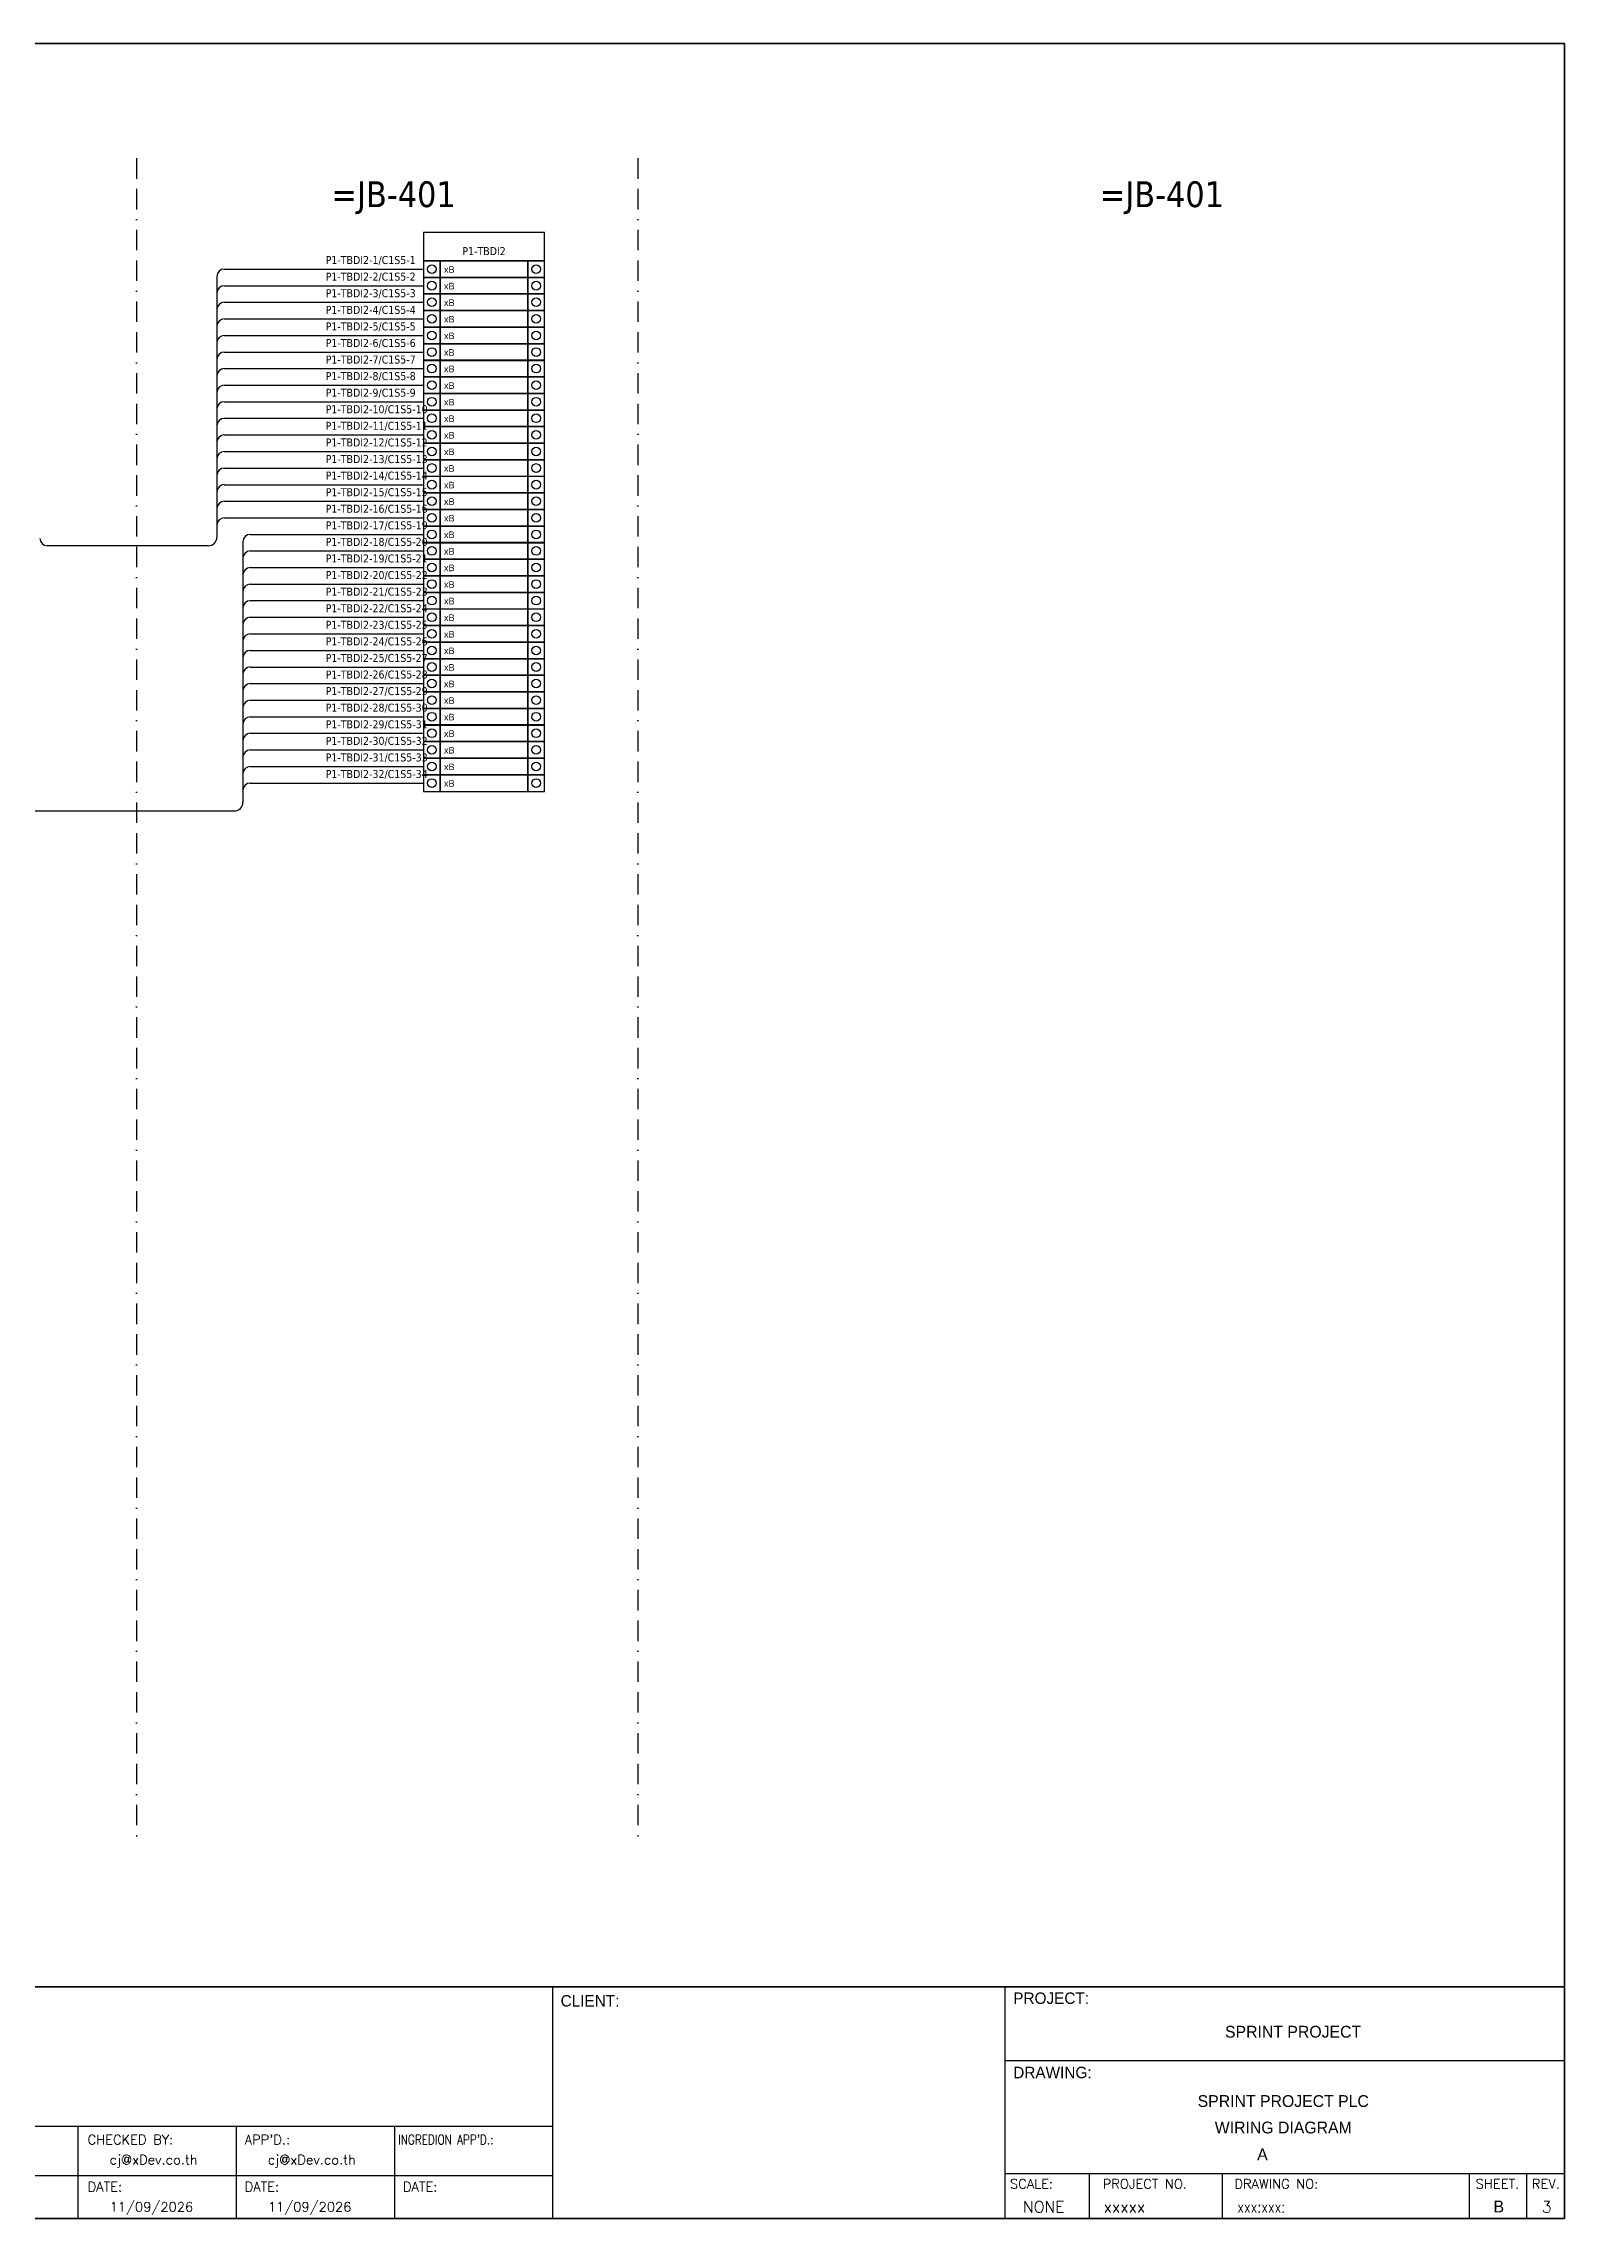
# Model space of a CAD drawing. Header units: millimetres. Extents: x 0 to 54213, y -3004 to 2820.
# Drawn here: x 22969 to 24860, y 0 to 2704 of the extents above; entities that cross this region are included whole.
import ezdxf
from ezdxf.enums import TextEntityAlignment as Align

# ---------------------------------------------------------------- set-up
doc = ezdxf.new("R2010")
doc.units = ezdxf.units.MM
doc.linetypes.add('BORDERX2', pattern=[88.9, 25.4, -12.7, 25.4, -12.7, 0, -12.7])
for name, color, linetype in [('GT_1', 9, 'Continuous'), ('HELPPOINT', 7, 'Continuous'), ('MEMBER', 7, 'Continuous'), ('x01001-FrameArea', 2, 'BORDERX2')]:
    doc.layers.add(name, color=color, linetype=linetype)
doc.layers.add('IE-WIRE', color=7, linetype='Continuous', lineweight=25)
doc.styles.add('HTX11', font='O8111901')
doc.styles.add('ROMANS', font='romans.shx', dxfattribs={"width": 0.85, "height": 25})
doc.styles.get("Standard").update_dxf_attribs({"font": 'arial.ttf'})
doc.styles.add('Tahoma', font='')
doc.styles.get('Tahoma').set_extended_font_data('Tahoma')

# ---------------------------------------------------------------- blocks, each defined once
blk = doc.blocks.new('xTermSingleLayer4')
at = {"color": 7, "ltscale": 25.4}
for points in [[(0, -537), (537, -537), (537, 0), (0, 0)], [(537, -537), (3378, -537), (3378, 0), (537, 0)], [(3378, -537), (3915, -537), (3915, 0), (3378, 0)]]:
    blk.add_lwpolyline(points, close=True, dxfattribs=at)
for centre in [(268, -268), (3647, -268)]:
    blk.add_circle(centre, 141, dxfattribs=at)
blk.add_attdef('TERMINAL_B', (661, -387), '', height=212)

msp = doc.modelspace()

# ---------------------------------------------------------------- linework, layer by layer
at = {"color": 4}
for p, q in [((24268.8, 56.1), (24268.8, 0)), ((24434.1, 56.1), (24434.1, 0))]:
    msp.add_line(p, q, dxfattribs=at)
at = {"color": 4, "ltscale": 0.5}
for p, q in [((24741.2, 56.1), (24741.2, 0)), ((24741.2, 56.1), (24741.2, 0)), ((24812.4, 56.1), (24812.4, 0)), ((24812.4, 56.1), (24812.4, 0))]:
    msp.add_line(p, q, dxfattribs=at)
at = {"color": 4, "ltscale": 25.4}
msp.add_lwpolyline([(23441.4, 2434), (23591.7, 2434), (23591.7, 2469.2), (23441.4, 2469.2)], close=True, dxfattribs=at)
at = {"layer": 'GT_1', "color": 4}
for p, q in [((23602.3, 0), (23602.3, 288.2)), ((24164.6, 0), (24164.6, 288.2)), ((24164.6, 0), (24164.6, 288.2)), ((24164.6, 0), (24164.6, 288.2)), ((23602.3, 114.3), (22815.3, 114.3)), ((23012.1, 0), (23012.1, 114.3)), ((23208.8, 0), (23208.8, 114.3)), ((23405.6, 0), (23405.6, 114.3)), ((24164.6, 56.1), (24859.8, 56.1)), ((23602.3, 52.9), (22815.3, 52.9))]:
    msp.add_line(p, q, dxfattribs=at)
at = {"layer": 'HELPPOINT', "color": 4, "lineweight": 35}
for p, q in [((20966.5, 2704.2), (24859.8, 2704.2)), ((20966.5, 2704.2), (24859.8, 2704.2)), ((24859.8, 2704.2), (24859.8, 0)), ((24859.8, 2704.2), (24859.8, 0)), ((24859.8, 0), (20966.5, 0)), ((24859.8, 0), (20966.5, 0))]:
    msp.add_line(p, q, dxfattribs=at)
at = {"layer": 'HELPPOINT', "color": 4}
for p, q in [((24164.6, 196.6), (24859.8, 196.6)), ((24164.6, 196.6), (24859.8, 196.6)), ((24164.6, 56.1), (24859.8, 56.1))]:
    msp.add_line(p, q, dxfattribs=at)
at = {"layer": 'IE-WIRE', "color": 4, "ltscale": 25.4}
for p, q in [((23184.5, 2414.6), (23184.5, 2090.6)), ((23193.7, 2423.7), (23441.4, 2423.7)), ((23193.7, 2423.7), (23441.4, 2423.7)), ((23193.7, 2403.1), (23441.4, 2403.1)), ((23193.7, 2403.1), (23441.4, 2403.1)), ((23193.7, 2382.5), (23441.4, 2382.5)), ((23193.7, 2382.5), (23441.4, 2382.5)), ((23193.7, 2361.9), (23441.4, 2361.9)), ((23193.7, 2361.9), (23441.4, 2361.9)), ((23193.7, 2341.2), (23441.4, 2341.2)), ((23193.7, 2341.2), (23441.4, 2341.2)), ((23193.7, 2320.6), (23441.4, 2320.6)), ((23193.7, 2320.6), (23441.4, 2320.6)), ((23193.7, 2300), (23441.4, 2300)), ((23193.7, 2300), (23441.4, 2300)), ((23193.7, 2279.4), (23441.4, 2279.4)), ((23193.7, 2279.4), (23441.4, 2279.4)), ((23193.7, 2258.8), (23441.4, 2258.8)), ((23193.7, 2258.8), (23441.4, 2258.8)), ((23193.7, 2238.2), (23441.4, 2238.2)), ((23193.7, 2238.2), (23441.4, 2238.2)), ((23193.7, 2217.6), (23441.4, 2217.6)), ((23193.7, 2217.6), (23441.4, 2217.6)), ((23193.7, 2197), (23441.4, 2197)), ((23193.7, 2197), (23441.4, 2197)), ((23193.7, 2176.3), (23441.4, 2176.3)), ((23193.7, 2176.3), (23441.4, 2176.3)), ((23193.7, 2155.7), (23441.4, 2155.7)), ((23193.7, 2155.7), (23441.4, 2155.7)), ((23193.7, 2135.1), (23441.4, 2135.1)), ((23193.7, 2135.1), (23441.4, 2135.1)), ((23193.7, 2114.5), (23441.4, 2114.5)), ((23193.7, 2114.5), (23441.4, 2114.5)), ((23216.9, 2084.8), (23216.9, 1760.8)), ((23226, 2093.9), (23441.4, 2093.9)), ((23226, 2093.9), (23441.4, 2093.9)), ((23226, 2073.3), (23441.4, 2073.3)), ((23226, 2073.3), (23441.4, 2073.3)), ((23226, 2052.7), (23441.4, 2052.7)), ((23226, 2052.7), (23441.4, 2052.7)), ((23226, 2032.1), (23441.4, 2032.1)), ((23226, 2032.1), (23441.4, 2032.1)), ((23226, 2011.5), (23441.4, 2011.5)), ((23226, 2011.5), (23441.4, 2011.5)), ((23226, 1990.8), (23441.4, 1990.8)), ((23226, 1990.8), (23441.4, 1990.8)), ((23226, 1970.2), (23441.4, 1970.2)), ((23226, 1970.2), (23441.4, 1970.2)), ((23226, 1949.6), (23441.4, 1949.6)), ((23226, 1949.6), (23441.4, 1949.6)), ((23226, 1929), (23441.4, 1929)), ((23226, 1929), (23441.4, 1929)), ((23226, 1908.4), (23441.4, 1908.4)), ((23226, 1908.4), (23441.4, 1908.4)), ((23226, 1887.8), (23441.4, 1887.8)), ((23226, 1887.8), (23441.4, 1887.8)), ((23226, 1867.2), (23441.4, 1867.2)), ((23226, 1867.2), (23441.4, 1867.2)), ((23226, 1846.6), (23441.4, 1846.6)), ((23226, 1846.6), (23441.4, 1846.6)), ((23226, 1825.9), (23441.4, 1825.9)), ((23226, 1825.9), (23441.4, 1825.9)), ((23226, 1805.3), (23441.4, 1805.3)), ((23226, 1805.3), (23441.4, 1805.3)), ((23226, 1784.7), (23441.4, 1784.7)), ((23226, 1784.7), (23441.4, 1784.7))]:
    msp.add_line(p, q, dxfattribs=at)
at = {"layer": 'IE-WIRE', "color": 4}
for p, q in [((22973.4, 2079.9), (23173.8, 2079.9)), ((22940.3, 1750.1), (23206.1, 1750.1))]:
    msp.add_line(p, q, dxfattribs=at)
at = {"layer": 'IE-WIRE', "color": 4, "ltscale": 25.4}
for centre, radius, start, end in [((23193.7, 2414.6), 9.14, 90, 180), ((23193.7, 2393.9), 9.14, 90, 180), ((23193.7, 2373.3), 9.14, 90, 180), ((23193.7, 2352.7), 9.14, 90, 180), ((23193.7, 2332.1), 9.14, 90, 180), ((23193.7, 2311.5), 9.14, 90, 180), ((23193.7, 2290.9), 9.14, 90, 180), ((23193.7, 2270.3), 9.14, 90, 180), ((23193.7, 2249.7), 9.14, 90, 180), ((23193.7, 2229), 9.14, 90, 180), ((23193.7, 2208.4), 9.14, 90, 180), ((23193.7, 2187.8), 9.14, 90, 180), ((23193.7, 2167.2), 9.14, 90, 180), ((23193.7, 2146.6), 9.14, 90, 180), ((23193.7, 2126), 9.14, 90, 180), ((23193.7, 2105.4), 9.14, 90, 180), ((23173.8, 2090.6), 10.8, 270, 0), ((23226, 2084.8), 9.14, 90, 180), ((23226, 2064.2), 9.14, 90, 180), ((23226, 2043.5), 9.14, 90, 180), ((23226, 2022.9), 9.14, 90, 180), ((23226, 2002.3), 9.14, 90, 180), ((23226, 1981.7), 9.14, 90, 180), ((23226, 1961.1), 9.14, 90, 180), ((23226, 1940.5), 9.14, 90, 180), ((23226, 1919.9), 9.14, 90, 180), ((23226, 1899.3), 9.14, 90, 180), ((23226, 1878.6), 9.14, 90, 180), ((23226, 1858), 9.14, 90, 180), ((23226, 1837.4), 9.14, 90, 180), ((23226, 1816.8), 9.14, 90, 180), ((23226, 1796.2), 9.14, 90, 180), ((23206.1, 1760.8), 10.8, 270, 0), ((23226, 1775.6), 9.14, 90, 180)]:
    msp.add_arc(centre, radius, start, end, dxfattribs=at)
at = {"layer": 'IE-WIRE', "color": 4}
msp.add_arc((22973.4, 2088.8), 8.96, 180, 270, dxfattribs=at)
at = {"layer": 'MEMBER', "color": 4, "lineweight": 35}
msp.add_line((20966.5, 288.2), (24859.8, 288.2), dxfattribs=at)
msp.add_line((20966.5, 288.2), (24859.8, 288.2), dxfattribs=at)
at = {"layer": 'MEMBER', "color": 4}
for p, q in [((24164.6, 196.6), (24859.8, 196.6)), ((24164.6, 196.6), (24859.8, 196.6)), ((24164.6, 56.1), (24859.8, 56.1)), ((24164.6, 56.1), (24859.8, 56.1))]:
    msp.add_line(p, q, dxfattribs=at)
at = {"layer": 'x01001-FrameArea'}
for p, q in [((23084.7, 2561.5), (23084.7, 475)), ((23707.8, 2561.5), (23707.8, 475))]:
    msp.add_line(p, q, dxfattribs=at)

# ---------------------------------------------------------------- block references
at = {"xscale": 0.0384, "yscale": 0.0384, "zscale": 0.0384}
for p in [(23441.4, 2434), (23441.4, 2413.4), (23441.4, 2392.8), (23441.4, 2372.2), (23441.4, 2351.5), (23441.4, 2330.9), (23441.4, 2310.3), (23441.4, 2289.7), (23441.4, 2269.1), (23441.4, 2248.5), (23441.4, 2227.9), (23441.4, 2207.3), (23441.4, 2186.7), (23441.4, 2166), (23441.4, 2145.4), (23441.4, 2124.8), (23441.4, 2104.2), (23441.4, 2083.6), (23441.4, 2063), (23441.4, 2042.4), (23441.4, 2021.8), (23441.4, 2001.1), (23441.4, 1980.5), (23441.4, 1959.9), (23441.4, 1939.3), (23441.4, 1918.7), (23441.4, 1898.1), (23441.4, 1877.5), (23441.4, 1856.9), (23441.4, 1836.3), (23441.4, 1815.6), (23441.4, 1795)]:
    msp.add_blockref('xTermSingleLayer4', p, dxfattribs=at).add_auto_attribs({'TERMINAL_B': 'xB'})

# ---------------------------------------------------------------- texts
at = {"color": 2, "style": 'Tahoma'}
for p in [(23404.2, 2516.8), (24359.3, 2516.8)]:
    msp.add_text('=JB-401', height=32, dxfattribs=at).set_placement(p, align=Align.MIDDLE_CENTER)
at = {"color": 4, "style": 'Tahoma'}
for s, p in [('P1-TBDI2-1/C1S5-1', (23319.7, 2430)), ('P1-TBDI2-2/C1S5-2', (23319.7, 2409.4)), ('P1-TBDI2-3/C1S5-3', (23319.7, 2388.8)), ('P1-TBDI2-4/C1S5-4', (23319.7, 2368.1)), ('P1-TBDI2-5/C1S5-5', (23319.7, 2347.5)), ('P1-TBDI2-6/C1S5-6', (23319.7, 2326.9)), ('P1-TBDI2-7/C1S5-7', (23319.7, 2306.3)), ('P1-TBDI2-8/C1S5-8', (23319.7, 2285.7)), ('P1-TBDI2-9/C1S5-9', (23319.7, 2265.1)), ('P1-TBDI2-10/C1S5-10', (23319.7, 2244.5)), ('P1-TBDI2-11/C1S5-11', (23319.7, 2223.9)), ('P1-TBDI2-12/C1S5-12', (23319.7, 2203.2)), ('P1-TBDI2-13/C1S5-13', (23319.7, 2182.6)), ('P1-TBDI2-14/C1S5-14', (23319.7, 2162)), ('P1-TBDI2-15/C1S5-15', (23319.7, 2141.4)), ('P1-TBDI2-16/C1S5-16', (23319.7, 2120.8)), ('P1-TBDI2-17/C1S5-19', (23319.7, 2100.2)), ('P1-TBDI2-18/C1S5-20', (23319.7, 2079.6)), ('P1-TBDI2-19/C1S5-21', (23319.7, 2059)), ('P1-TBDI2-20/C1S5-22', (23319.7, 2038.4)), ('P1-TBDI2-21/C1S5-23', (23319.7, 2017.7)), ('P1-TBDI2-22/C1S5-24', (23319.7, 1997.1)), ('P1-TBDI2-23/C1S5-25', (23319.7, 1976.5)), ('P1-TBDI2-24/C1S5-26', (23319.7, 1955.9)), ('P1-TBDI2-25/C1S5-27', (23319.7, 1935.3)), ('P1-TBDI2-26/C1S5-28', (23319.7, 1914.7)), ('P1-TBDI2-27/C1S5-29', (23319.7, 1894.1)), ('P1-TBDI2-28/C1S5-30', (23319.7, 1873.5)), ('P1-TBDI2-29/C1S5-31', (23319.7, 1852.8)), ('P1-TBDI2-30/C1S5-32', (23319.7, 1832.2)), ('P1-TBDI2-31/C1S5-33', (23319.7, 1811.6)), ('P1-TBDI2-32/C1S5-34', (23319.7, 1791))]:
    msp.add_text(s, height=9.949, dxfattribs=at).set_placement(p)
msp.add_text('P1-TBDI2', height=9.95, dxfattribs=at).set_placement((23516.6, 2446.1), align=Align.MIDDLE_CENTER)
at = {"color": 4, "ltscale": 100, "style": 'HTX11'}
for s, p in [('SPRINT PROJECT', (24522.4, 232.2)), ('SPRINT PROJECT PLC', (24510.2, 146)), ('WIRING DIAGRAM', (24510.2, 113.1))]:
    msp.add_text(s, height=14.693, dxfattribs=at).set_placement(p, align=Align.MIDDLE_CENTER)
at = {"style": 'HTX11'}
for tag, text, height, p in [('A', 'A', 14.8, (24484.3, 79.8)), ('B', 'CHASSIS C1 SLOT 5', 14.821, (24778.1, 14.9))]:
    msp.add_attdef(tag, text=text, height=height, dxfattribs=at).set_placement(p, align=Align.MIDDLE_CENTER)
at = {"layer": 'GT_1', "color": 4, "style": 'HTX11'}
for s, p in [('CLIENT:', (23611.8, 263.5)), ('PROJECT:', (24174.5, 266.8)), ('DRAWING:', (24174.5, 174.4))]:
    msp.add_text(s, height=14.25, dxfattribs=at).set_placement(p)
at = {"layer": 'MEMBER', "color": 4, "ltscale": 0.8, "style": 'ROMANS'}
for s, height, p in [('CHECKED BY:', 11.875, (23023.8, 92.1)), ("APP'D.:", 11.88, (23219, 92.1)), ('cj@xDev.co.th', 11.875, (23051.1, 67.2)), ('cj@xDev.co.th', 11.875, (23247.8, 67.2)), ('DATE:', 11.88, (23023.8, 33.6)), ('DATE:', 11.88, (23219, 33.6)), ('DATE:', 11.88, (23415.8, 33.6)), ('SCALE:', 11.88, (24170.5, 37.1)), ('PROJECT NO.', 11.875, (24285.7, 37.1)), ('DRAWING NO:', 11.875, (24449.4, 37.1)), ('SHEET.', 12, (24749.2, 37.1)), ('REV.', 12, (24819.1, 37.1)), ('11/09/2026', 11.88, (23051.1, 8.5)), ('11/09/2026', 11.88, (23247.8, 8.5)), ('NONE', 14.23, (24186.5, 7.3)), ('xxxxx', 14.23, (24286.9, 7.3))]:
    msp.add_text(s, height=height, dxfattribs=at).set_placement(p)
at = {"layer": 'MEMBER', "color": 4, "ltscale": 0.8, "style": 'ROMANS', "width": 0.8}
for s, height, p in [("INGREDION APP'D.:", 11.875, (23409.8, 92.1)), ('xxx:xxx:', 14.23, (24453.1, 7.3))]:
    msp.add_text(s, height=height, dxfattribs=at).set_placement(p)
at = {"layer": 'MEMBER', "color": 4, "ltscale": 0.8, "style": 'ROMANS'}
msp.add_text('3', height=14.2, dxfattribs=at).set_placement((24837.7, 7.3), align=Align.CENTER)

doc.saveas('drawing.dxf')
